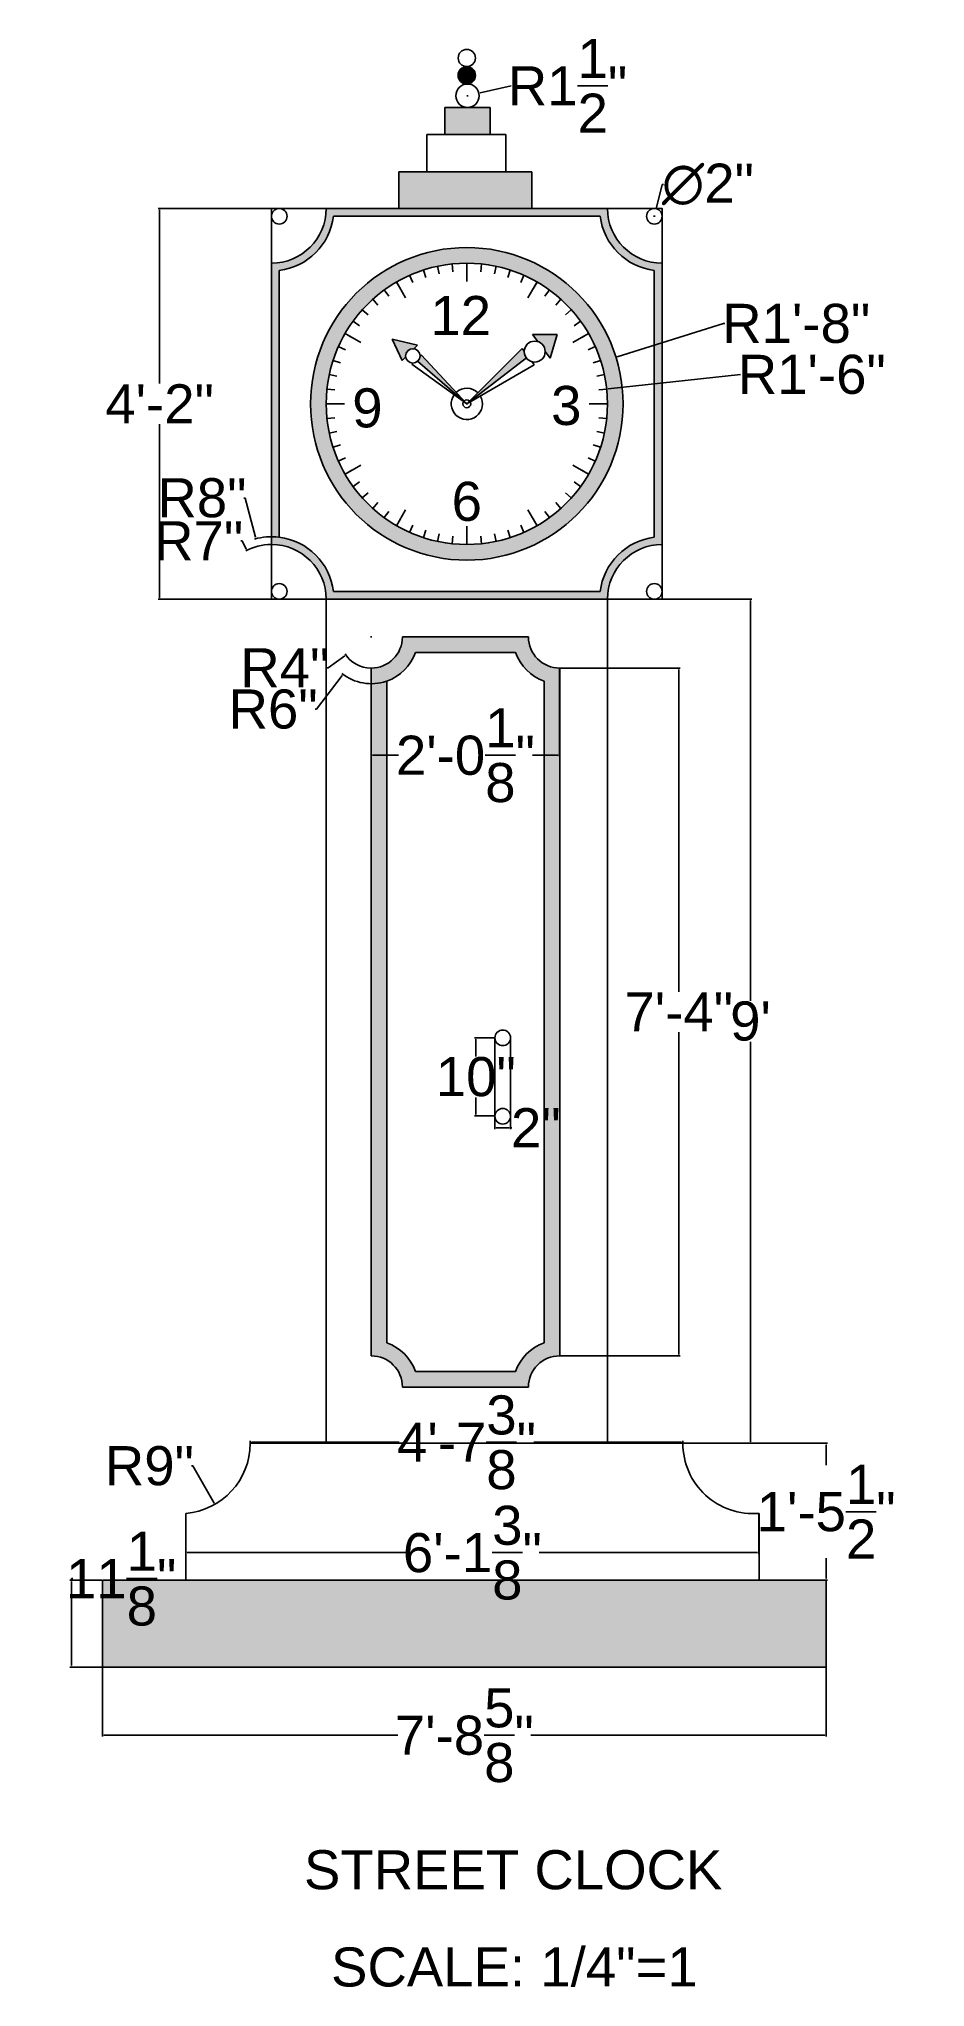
# Model space of a CAD drawing. Header units: inches. Extents: x 66 to 179, y -9 to 240.
import ezdxf

# ---------------------------------------------------------------- set-up
doc = ezdxf.new("R2010")
doc.units = ezdxf.units.IN
doc.header["$MEASUREMENT"] = 0
for name, color, linetype in [('Clock', 114, 'Continuous'), ('Dimension', 11, 'Continuous'), ('frame', 28, 'Continuous'), ('Hatch', 34, 'Continuous'), ('Hours', 50, 'Continuous'), ('Minutes', 210, 'Continuous'), ('Text', 150, 'Continuous')]:
    doc.layers.add(name, color=color, linetype=linetype)
doc.styles.get("Standard").update_dxf_attribs({"font": 'arial.ttf', "height": 5})
doc.dimstyles.get("Standard").update_dxf_attribs({"dimtxt": 2, "dimasz": 0.18, "dimexe": 0.18, "dimexo": 0.0625, "dimgap": 0.09, "dimtad": 0, "dimtih": 1, "dimtoh": 1, "dimdec": 4, "dimzin": 0, "dimdsep": 46, "dimlunit": 4, "dimtxsty": 'Standard', "dimcen": 0.09, "dimadec": 0, "dimazin": 0, "dimtfac": 1, "dimtdec": 4, "dimtofl": 0, "dimtmove": 0, "dimatfit": 3, "dimfxl": 1, "dimtolj": 1, "dimtzin": 0, "dimarcsym": 0})

# ---------------------------------------------------------------- blocks, each defined once
blk = doc.blocks.new('*U1')
blk.add_line((0, 0.5), (0, -0.5))
blk = doc.blocks.new('*U2')
at = {"layer": 'Minutes', "color": 0, "linetype": 'ByBlock', "lineweight": -2, "transparency": 16777216}
for p, rotation in [((113.57, 209.15), 24), ((115.28, 209.8), 17.99999999999999), ((117.05, 210.28), 11.99999999999999), ((118.86, 210.56), 5.999999999999965), ((122.52, 210.56), 354.0000000000001), ((124.33, 210.28), 348.0000000000001), ((126.09, 209.8), 342.0000000000001), ((127.8, 209.15), 336.0000000000001), ((110.4, 207.32), 35.99999999999999), ((111.94, 208.31), 29.99999999999998), ((129.44, 208.31), 330.0000000000001), ((130.97, 207.32), 324), ((107.68, 204.87), 48.00000000000002), ((108.98, 206.16), 42.00000000000001), ((132.4, 206.16), 318), ((133.69, 204.87), 312), ((105.53, 201.91), 59.99999999999999), ((106.53, 203.45), 54), ((134.84, 203.45), 306.0000000000001), ((135.84, 201.91), 300.0000000000001), ((104.7, 200.28), 66.00000000000001), ((136.67, 200.28), 294), ((104.04, 198.57), 72), ((137.33, 198.57), 288.0000000000001), ((103.28, 194.99), 84.00000000000003), ((103.57, 196.8), 78), ((137.8, 196.8), 282), ((138.09, 194.99), 276.0000000000001), ((103.19, 193.16), 90), ((138.19, 193.16), 270), ((103.28, 191.33), 96), ((103.57, 189.52), 102), ((137.8, 189.52), 258.0000000000001), ((138.09, 191.33), 264), ((104.04, 187.75), 108), ((137.33, 187.75), 252.0000000000001), ((104.7, 186.04), 114), ((105.53, 184.41), 120), ((135.84, 184.41), 240), ((136.67, 186.04), 246), ((106.53, 182.87), 126), ((134.84, 182.87), 234), ((107.68, 181.45), 132), ((108.98, 180.15), 138), ((132.4, 180.15), 222), ((133.69, 181.45), 228.0000000000001), ((110.4, 179), 144), ((111.94, 178), 150.0000000000001), ((113.57, 177.17), 156.0000000000001), ((115.28, 176.52), 162), ((126.09, 176.52), 198), ((127.8, 177.17), 204), ((129.44, 178), 210), ((130.97, 179), 216), ((117.05, 176.04), 168.0000000000001), ((118.86, 175.75), 174), ((120.69, 175.66), 180), ((122.52, 175.75), 185.9999999999999), ((124.33, 176.04), 192)]:
    blk.add_blockref('*U1', p, dxfattribs=dict(at, rotation=rotation))
blk.add_blockref('*U1', (120.69, 210.66), dxfattribs=at)
blk = doc.blocks.new('*D3')
at = {"layer": 'Defpoints', "color": 0, "transparency": 16777216}
for p in [(138.69, 168.16), (157, 168.16), (138.69, 60.16)]:
    blk.add_point(p, dxfattribs=at)
at = {"layer": 'Dimension', "color": 0, "lineweight": -2, "transparency": 16777216}
for p, q in [((138.75, 168.16), (157.18, 168.16)), ((157, 167.98), (157, 116.78)), ((157, 60.34), (157, 111.53)), ((138.75, 60.16), (157.18, 60.16))]:
    blk.add_line(p, q, dxfattribs=at)
at = {"layer": 'Dimension', "color": 0, "transparency": 16777216}
for points in [[(156.97, 167.98), (157.03, 167.98), (157, 168.16)], [(156.97, 60.34), (157.03, 60.34), (157, 60.16)]]:
    blk.add_solid(points, dxfattribs=at)
at = {"layer": 'Dimension', "color": 0, "transparency": 16777216, "insert": (157, 114.16), "char_height": 5, "attachment_point": 5}
blk.add_mtext("\\A1;9'", dxfattribs=at)
blk = doc.blocks.new('*D4')
at = {"layer": 'Defpoints', "color": 0, "transparency": 16777216}
for p in [(132.57, 159.35), (147.81, 159.35), (132.57, 71.35)]:
    blk.add_point(p, dxfattribs=at)
at = {"layer": 'Dimension', "color": 0, "lineweight": -2, "transparency": 16777216}
for p, q in [((132.64, 159.35), (147.99, 159.35)), ((147.81, 159.17), (147.81, 117.94)), ((147.81, 71.53), (147.81, 112.76)), ((132.64, 71.35), (147.99, 71.35))]:
    blk.add_line(p, q, dxfattribs=at)
at = {"layer": 'Dimension', "color": 0, "transparency": 16777216}
for points in [[(147.78, 159.17), (147.84, 159.17), (147.81, 159.35)], [(147.78, 71.53), (147.84, 71.53), (147.81, 71.35)]]:
    blk.add_solid(points, dxfattribs=at)
at = {"layer": 'Dimension', "color": 0, "transparency": 16777216, "insert": (147.81, 115.35), "char_height": 5, "attachment_point": 5}
blk.add_mtext('\\A1;7\'-4"', dxfattribs=at)
blk = doc.blocks.new('*U5')
at = {"layer": 'Hours'}
blk.add_line((0, 1.17), (0, -1.17), dxfattribs=at)
blk = doc.blocks.new('*U6')
at = {"layer": 'Hours', "color": 0, "linetype": 'ByBlock', "lineweight": -2, "transparency": 16777216}
blk.add_blockref('*U5', (120.69, 209.99), dxfattribs=at)
for p, rotation in [((112.27, 207.74), 29.99999999999998), ((129.1, 207.74), 329.9999999999999), ((106.11, 201.58), 59.99999999999999), ((135.26, 201.58), 299.9999999999999), ((103.85, 193.16), 90), ((137.52, 193.16), 269.9999999999999), ((106.11, 184.74), 120), ((135.26, 184.74), 240), ((112.27, 178.58), 150), ((129.1, 178.58), 209.9999999999999), ((120.69, 176.33), 180)]:
    blk.add_blockref('*U5', p, dxfattribs=dict(at, rotation=rotation))
blk = doc.blocks.new('*D7')
at = {"layer": 'Defpoints', "color": 0, "transparency": 16777216}
for p in [(74.05, 32.12), (166.68, 32.12), (166.68, 22.81)]:
    blk.add_point(p, dxfattribs=at)
at = {"layer": 'Dimension', "color": 0, "lineweight": -2, "transparency": 16777216}
for p, q in [((74.05, 32.06), (74.05, 22.63)), ((166.68, 32.06), (166.68, 22.63)), ((74.23, 22.81), (111.85, 22.81)), ((166.5, 22.81), (128.88, 22.81))]:
    blk.add_line(p, q, dxfattribs=at)
at = {"layer": 'Dimension', "color": 0, "transparency": 16777216}
for points in [[(74.23, 22.84), (74.23, 22.78), (74.05, 22.81)], [(166.5, 22.84), (166.5, 22.78), (166.68, 22.81)]]:
    blk.add_solid(points, dxfattribs=at)
at = {"layer": 'Dimension', "color": 0, "transparency": 16777216, "insert": (120.37, 22.81), "char_height": 5, "attachment_point": 5}
blk.add_mtext('\\A1;7\'-8{\\H1.000000x;\\S5/8;}"', dxfattribs=at)
blk = doc.blocks.new('*D8')
at = {"layer": 'Defpoints', "color": 0, "transparency": 16777216}
for p in [(157, 60.16), (158.08, 42.66), (166.68, 42.66)]:
    blk.add_point(p, dxfattribs=at)
at = {"layer": 'Dimension', "color": 0, "lineweight": -2, "transparency": 16777216}
for p, q in [((157.06, 60.16), (166.86, 60.16)), ((166.68, 59.98), (166.68, 57.35)), ((166.68, 42.84), (166.68, 45.47)), ((158.15, 42.66), (166.86, 42.66))]:
    blk.add_line(p, q, dxfattribs=at)
at = {"layer": 'Dimension', "color": 0, "transparency": 16777216}
for points in [[(166.65, 59.98), (166.71, 59.98), (166.68, 60.16)], [(166.65, 42.84), (166.71, 42.84), (166.68, 42.66)]]:
    blk.add_solid(points, dxfattribs=at)
at = {"layer": 'Dimension', "color": 0, "transparency": 16777216, "insert": (166.68, 51.41), "char_height": 5, "attachment_point": 5}
blk.add_mtext('\\A1;1\'-5{\\H1.000000x;\\S1/2;}"', dxfattribs=at)
blk = doc.blocks.new('*D10')
at = {"layer": 'Defpoints', "color": 0, "transparency": 16777216}
for p in [(84.71, 51.19), (158.08, 51.19), (158.08, 46.17)]:
    blk.add_point(p, dxfattribs=at)
at = {"layer": 'Dimension', "color": 0, "lineweight": -2, "transparency": 16777216}
for p, q in [((84.71, 51.13), (84.71, 45.99)), ((158.08, 51.13), (158.08, 45.99)), ((84.89, 46.17), (112.85, 46.17)), ((157.9, 46.17), (129.94, 46.17))]:
    blk.add_line(p, q, dxfattribs=at)
at = {"layer": 'Dimension', "color": 0, "transparency": 16777216}
for points in [[(84.89, 46.2), (84.89, 46.14), (84.71, 46.17)], [(157.9, 46.2), (157.9, 46.14), (158.08, 46.17)]]:
    blk.add_solid(points, dxfattribs=at)
at = {"layer": 'Dimension', "color": 0, "transparency": 16777216, "insert": (121.4, 46.17), "char_height": 5, "attachment_point": 5}
blk.add_mtext('\\A1;6\'-1{\\H1.000000x;\\S3/8;}"', dxfattribs=at)
blk = doc.blocks.new('*D11')
at = {"layer": 'Defpoints', "color": 0, "transparency": 16777216}
for p in [(108.45, 159.35), (132.57, 159.35), (132.57, 148.2)]:
    blk.add_point(p, dxfattribs=at)
at = {"layer": 'Dimension', "color": 0, "lineweight": -2, "transparency": 16777216}
for p, q in [((108.45, 159.28), (108.45, 148.02)), ((132.57, 159.28), (132.57, 148.02)), ((108.63, 148.2), (111.93, 148.2)), ((132.39, 148.2), (129.09, 148.2))]:
    blk.add_line(p, q, dxfattribs=at)
at = {"layer": 'Dimension', "color": 0, "transparency": 16777216}
for points in [[(108.63, 148.23), (108.63, 148.17), (108.45, 148.2)], [(132.39, 148.23), (132.39, 148.17), (132.57, 148.2)]]:
    blk.add_solid(points, dxfattribs=at)
at = {"layer": 'Dimension', "color": 0, "transparency": 16777216, "insert": (120.51, 148.2), "char_height": 5, "attachment_point": 5}
blk.add_mtext('\\A1;2\'-0{\\H1.000000x;\\S1/8;}"', dxfattribs=at)
blk = doc.blocks.new('*D12')
at = {"layer": 'Defpoints', "color": 0, "transparency": 16777216}
for p in [(81.37, 218.16), (95.69, 218.16), (95.69, 168.16)]:
    blk.add_point(p, dxfattribs=at)
at = {"layer": 'Dimension', "color": 0, "lineweight": -2, "transparency": 16777216}
for p, q in [((95.62, 218.16), (81.19, 218.16)), ((81.37, 217.98), (81.37, 195.75)), ((81.37, 168.34), (81.37, 190.57)), ((95.62, 168.16), (81.19, 168.16))]:
    blk.add_line(p, q, dxfattribs=at)
at = {"layer": 'Dimension', "color": 0, "transparency": 16777216}
for points in [[(81.34, 217.98), (81.4, 217.98), (81.37, 218.16)], [(81.34, 168.34), (81.4, 168.34), (81.37, 168.16)]]:
    blk.add_solid(points, dxfattribs=at)
at = {"layer": 'Dimension', "color": 0, "transparency": 16777216, "insert": (81.37, 193.16), "char_height": 5, "attachment_point": 5}
blk.add_mtext('\\A1;4\'-2"', dxfattribs=at)
blk = doc.blocks.new('*D13')
at = {"layer": 'Defpoints', "color": 0, "transparency": 16777216}
for p in [(70.08, 42.66), (74.05, 42.66), (74.05, 31.53)]:
    blk.add_point(p, dxfattribs=at)
at = {"layer": 'Dimension', "color": 0, "lineweight": -2, "transparency": 16777216}
for p, q in [((73.99, 42.66), (69.9, 42.66)), ((70.08, 42.66), (70.08, 42.84)), ((70.08, 42.84), (70.26, 42.84)), ((70.08, 31.71), (70.08, 42.48)), ((73.99, 31.53), (69.9, 31.53))]:
    blk.add_line(p, q, dxfattribs=at)
at = {"layer": 'Dimension', "color": 0, "transparency": 16777216}
for points in [[(70.05, 42.48), (70.11, 42.48), (70.08, 42.66)], [(70.05, 31.71), (70.11, 31.71), (70.08, 31.53)]]:
    blk.add_solid(points, dxfattribs=at)
at = {"layer": 'Dimension', "color": 0, "transparency": 16777216, "insert": (76.45, 42.84), "char_height": 5, "attachment_point": 5}
blk.add_mtext('\\A1;11{\\H1.000000x;\\S1/8;}"', dxfattribs=at)
blk = doc.blocks.new('*D16')
at = {"layer": 'Defpoints', "color": 0, "transparency": 16777216}
for p in [(83.96, 60.16), (88.43, 52.35)]:
    blk.add_point(p, dxfattribs=at)
at = {"layer": 'Dimension', "color": 0, "lineweight": -2, "transparency": 16777216}
for p, q in [((85.44, 57.26), (85.62, 57.26)), ((85.62, 57.26), (88.34, 52.5))]:
    blk.add_line(p, q, dxfattribs=at)
at = {"layer": 'Dimension', "color": 0, "transparency": 16777216}
blk.add_solid([(88.37, 52.52), (88.31, 52.49), (88.43, 52.35)], dxfattribs=at)
at = {"layer": 'Dimension', "color": 0, "transparency": 16777216, "insert": (80.06, 57.26), "char_height": 5, "attachment_point": 5}
blk.add_mtext('\\A1;R9"', dxfattribs=at)
blk = doc.blocks.new('*D17')
at = {"layer": 'Defpoints', "color": 0, "transparency": 16777216}
for p in [(144.93, 218.13), (144.45, 216.19)]:
    blk.add_point(p, dxfattribs=at)
at = {"layer": 'Dimension', "color": 0, "lineweight": -2, "transparency": 16777216}
for p, q in [((145.69, 221.23), (144.97, 218.3)), ((145.87, 221.23), (145.69, 221.23)), ((144.6, 217.16), (144.78, 217.16)), ((144.69, 217.07), (144.69, 217.25))]:
    blk.add_line(p, q, dxfattribs=at)
at = {"layer": 'Dimension', "color": 0, "transparency": 16777216}
blk.add_solid([(144.94, 218.31), (145, 218.3), (144.93, 218.13)], dxfattribs=at)
at = {"layer": 'Dimension', "color": 0, "transparency": 16777216, "insert": (151.55, 221.23), "char_height": 5, "attachment_point": 5}
blk.add_mtext('\\A1;∅2"', dxfattribs=at)
blk = doc.blocks.new('*D18')
at = {"layer": 'Defpoints', "color": 0, "transparency": 16777216}
for p in [(120.78, 232.58), (122.24, 232.91)]:
    blk.add_point(p, dxfattribs=at)
at = {"layer": 'Dimension', "color": 0, "lineweight": -2, "transparency": 16777216}
for p, q in [((120.69, 232.58), (120.87, 232.58)), ((120.78, 232.49), (120.78, 232.67)), ((126.36, 233.85), (122.41, 232.95))]:
    blk.add_line(p, q, dxfattribs=at)
at = {"layer": 'Dimension', "color": 0, "transparency": 16777216}
blk.add_solid([(122.41, 232.98), (122.42, 232.92), (122.24, 232.91)], dxfattribs=at)
at = {"layer": 'Dimension', "color": 0, "transparency": 16777216, "insert": (133.58, 233.85), "char_height": 5, "attachment_point": 5}
blk.add_mtext('\\A1;R1{\\H1.000000x;\\S1/2;}"', dxfattribs=at)
blk = doc.blocks.new('*D19')
at = {"layer": 'Defpoints', "color": 0, "transparency": 16777216}
for p in [(92.54, 174.41), (95.69, 168.16)]:
    blk.add_point(p, dxfattribs=at)
at = {"layer": 'Dimension', "color": 0, "lineweight": -2, "transparency": 16777216}
for p, q in [((91.75, 175.64), (91.93, 175.64)), ((91.93, 175.64), (92.46, 174.57)), ((95.6, 168.16), (95.78, 168.16)), ((95.69, 168.07), (95.69, 168.25))]:
    blk.add_line(p, q, dxfattribs=at)
blk.add_arc((95.69, 168.16), 7, 90.5116, 118.1588, dxfattribs=at)
at = {"layer": 'Dimension', "color": 0, "transparency": 16777216}
blk.add_solid([(92.49, 174.59), (92.44, 174.56), (92.54, 174.41)], dxfattribs=at)
at = {"layer": 'Dimension', "color": 0, "transparency": 16777216, "insert": (86.37, 175.64), "char_height": 5, "attachment_point": 5}
blk.add_mtext('\\A1;R7"', dxfattribs=at)
blk = doc.blocks.new('*D20')
at = {"layer": 'Defpoints', "color": 0, "transparency": 16777216}
for p in [(93.69, 175.9), (95.69, 168.16)]:
    blk.add_point(p, dxfattribs=at)
at = {"layer": 'Dimension', "color": 0, "lineweight": -2, "transparency": 16777216}
for p, q in [((92.16, 181.11), (92.34, 181.11)), ((92.34, 181.11), (93.64, 176.08)), ((95.6, 168.16), (95.78, 168.16)), ((95.69, 168.07), (95.69, 168.25))]:
    blk.add_line(p, q, dxfattribs=at)
blk.add_arc((95.69, 168.16), 8, 83.2669, 105.7683, dxfattribs=at)
at = {"layer": 'Dimension', "color": 0, "transparency": 16777216}
blk.add_solid([(93.67, 176.09), (93.61, 176.07), (93.69, 175.9)], dxfattribs=at)
at = {"layer": 'Dimension', "color": 0, "transparency": 16777216, "insert": (86.79, 181.11), "char_height": 5, "attachment_point": 5}
blk.add_mtext('\\A1;R8"', dxfattribs=at)
blk = doc.blocks.new('*D21')
at = {"layer": 'Defpoints', "color": 0, "transparency": 16777216}
for p in [(139.78, 199.12), (120.69, 193.16)]:
    blk.add_point(p, dxfattribs=at)
at = {"layer": 'Dimension', "color": 0, "lineweight": -2, "transparency": 16777216}
for p, q in [((153.55, 203.42), (139.95, 199.17)), ((153.73, 203.42), (153.55, 203.42)), ((120.6, 193.16), (120.78, 193.16)), ((120.69, 193.07), (120.69, 193.25))]:
    blk.add_line(p, q, dxfattribs=at)
at = {"layer": 'Dimension', "color": 0, "transparency": 16777216}
blk.add_solid([(139.94, 199.2), (139.96, 199.15), (139.78, 199.12)], dxfattribs=at)
at = {"layer": 'Dimension', "color": 0, "transparency": 16777216, "insert": (162.85, 203.42), "char_height": 5, "attachment_point": 5}
blk.add_mtext('\\A1;R1\'-8"', dxfattribs=at)
blk = doc.blocks.new('*D22')
at = {"layer": 'Defpoints', "color": 0, "transparency": 16777216}
for p in [(138.58, 195.07), (120.69, 193.16)]:
    blk.add_point(p, dxfattribs=at)
at = {"layer": 'Dimension', "color": 0, "lineweight": -2, "transparency": 16777216}
for p, q in [((155.72, 196.9), (138.76, 195.09)), ((120.6, 193.16), (120.78, 193.16)), ((120.69, 193.07), (120.69, 193.25))]:
    blk.add_line(p, q, dxfattribs=at)
at = {"layer": 'Dimension', "color": 0, "transparency": 16777216}
blk.add_solid([(138.76, 195.12), (138.77, 195.06), (138.58, 195.07)], dxfattribs=at)
at = {"layer": 'Dimension', "color": 0, "transparency": 16777216, "insert": (164.84, 196.9), "char_height": 5, "attachment_point": 5}
blk.add_mtext('\\A1;R1\'-6"', dxfattribs=at)
blk = doc.blocks.new('*D25')
at = {"layer": 'Defpoints', "color": 0, "transparency": 16777216}
for p in [(124.28, 112.04), (121.84, 102.04), (124.28, 102.04)]:
    blk.add_point(p, dxfattribs=at)
at = {"layer": 'Dimension', "color": 0, "lineweight": -2, "transparency": 16777216}
for p, q in [((124.22, 112.04), (121.66, 112.04)), ((121.84, 111.86), (121.84, 109.66)), ((121.84, 102.22), (121.84, 104.42)), ((124.22, 102.04), (121.66, 102.04))]:
    blk.add_line(p, q, dxfattribs=at)
at = {"layer": 'Dimension', "color": 0, "transparency": 16777216}
for points in [[(121.81, 111.86), (121.87, 111.86), (121.84, 112.04)], [(121.81, 102.22), (121.87, 102.22), (121.84, 102.04)]]:
    blk.add_solid(points, dxfattribs=at)
at = {"layer": 'Dimension', "color": 0, "transparency": 16777216, "insert": (121.84, 107.04), "char_height": 5, "attachment_point": 5}
blk.add_mtext('\\A1;10"', dxfattribs=at)
blk = doc.blocks.new('*D26')
at = {"layer": 'Defpoints', "color": 0, "transparency": 16777216}
for p in [(124.28, 102.04), (126.28, 102.04), (126.28, 100.54)]:
    blk.add_point(p, dxfattribs=at)
at = {"layer": 'Dimension', "color": 0, "lineweight": -2, "transparency": 16777216}
for p, q in [((124.28, 101.98), (124.28, 100.36)), ((124.46, 100.54), (126.1, 100.54)), ((126.28, 101.98), (126.28, 100.36)), ((126.28, 100.54), (126.46, 100.54))]:
    blk.add_line(p, q, dxfattribs=at)
at = {"layer": 'Dimension', "color": 0, "transparency": 16777216}
for points in [[(124.46, 100.57), (124.46, 100.51), (124.28, 100.54)], [(126.1, 100.57), (126.1, 100.51), (126.28, 100.54)]]:
    blk.add_solid(points, dxfattribs=at)
at = {"layer": 'Dimension', "color": 0, "transparency": 16777216, "insert": (129.52, 100.54), "char_height": 5, "attachment_point": 5}
blk.add_mtext('\\A1;2"', dxfattribs=at)
blk = doc.blocks.new('*D29')
at = {"layer": 'Defpoints', "color": 0, "transparency": 16777216}
for p in [(92.96, 60.29), (92.96, 60.16), (148.34, 60.16)]:
    blk.add_point(p, dxfattribs=at)
at = {"layer": 'Dimension', "color": 0, "lineweight": -2, "transparency": 16777216}
for p, q in [((92.96, 60.22), (92.96, 60.47)), ((93.14, 60.29), (112.03, 60.29)), ((148.16, 60.29), (129.26, 60.29)), ((148.34, 60.22), (148.34, 60.47))]:
    blk.add_line(p, q, dxfattribs=at)
at = {"layer": 'Dimension', "color": 0, "transparency": 16777216}
for points in [[(93.14, 60.32), (93.14, 60.26), (92.96, 60.29)], [(148.16, 60.32), (148.16, 60.26), (148.34, 60.29)]]:
    blk.add_solid(points, dxfattribs=at)
at = {"layer": 'Dimension', "color": 0, "transparency": 16777216, "insert": (120.65, 60.29), "char_height": 5, "attachment_point": 5}
blk.add_mtext('\\A1;4\'-7{\\H1.000000x;\\S3/8;}"', dxfattribs=at)
blk = doc.blocks.new('*D30')
at = {"layer": 'Defpoints', "color": 0, "transparency": 16777216}
for p in [(108.45, 163.35), (105.2, 161.01)]:
    blk.add_point(p, dxfattribs=at)
at = {"layer": 'Dimension', "color": 0, "lineweight": -2, "transparency": 16777216}
for p, q in [((108.36, 163.35), (108.54, 163.35)), ((108.45, 163.26), (108.45, 163.44)), ((102.96, 159.39), (105.06, 160.9)), ((102.78, 159.39), (102.96, 159.39))]:
    blk.add_line(p, q, dxfattribs=at)
blk.add_arc((108.45, 163.35), 4, 213.2095, 269.1048, dxfattribs=at)
at = {"layer": 'Dimension', "color": 0, "transparency": 16777216}
blk.add_solid([(105.04, 160.93), (105.08, 160.88), (105.2, 161.01)], dxfattribs=at)
at = {"layer": 'Dimension', "color": 0, "transparency": 16777216, "insert": (97.4, 159.39), "char_height": 5, "attachment_point": 5}
blk.add_mtext('\\A1;R4"', dxfattribs=at)
blk = doc.blocks.new('*D32')
at = {"layer": 'Defpoints', "color": 0, "transparency": 16777216}
for p in [(108.45, 163.35), (104.84, 158.56)]:
    blk.add_point(p, dxfattribs=at)
at = {"layer": 'Dimension', "color": 0, "lineweight": -2, "transparency": 16777216}
for p, q in [((108.36, 163.35), (108.54, 163.35)), ((108.45, 163.26), (108.45, 163.44)), ((101.46, 154.08), (104.73, 158.41)), ((101.28, 154.08), (101.46, 154.08))]:
    blk.add_line(p, q, dxfattribs=at)
blk.add_arc((108.45, 163.35), 6, 231.2394, 288.8744, dxfattribs=at)
at = {"layer": 'Dimension', "color": 0, "transparency": 16777216}
blk.add_solid([(104.7, 158.43), (104.75, 158.4), (104.84, 158.56)], dxfattribs=at)
at = {"layer": 'Dimension', "color": 0, "transparency": 16777216, "insert": (95.9, 154.08), "char_height": 5, "attachment_point": 5}
blk.add_mtext('\\A1;R6"', dxfattribs=at)

msp = doc.modelspace()

# ---------------------------------------------------------------- hatches: boundary and pattern name
at = {"layer": 'Hatch'}
h = msp.add_hatch(color=256, dxfattribs=at)
h.dxf.hatch_style = 1
h.paths.add_polyline_path([(121.79958, 235.18928, 1), (119.57404, 235.18928, 0.414213562), (120.68681, 234.07651, -0.012721855), (120.76308, 234.07913, 0.394261435)])
h = msp.add_hatch(color=256, dxfattribs=at)
h.dxf.hatch_style = 1
h.paths.add_polyline_path([(129.00899, 222.85673), (111.98738, 222.85673), (111.98738, 218.15882), (129.00899, 218.15882)])
h.paths.add_polyline_path([(123.66501, 231.07919), (117.88773, 231.07919), (117.88773, 227.6171), (123.66501, 227.6171)])
h = msp.add_hatch(color=256, dxfattribs=at)
h.dxf.hatch_style = 1
h.paths.add_polyline_path([(138.68681, 218.15882), (102.68681, 218.15882, -0.414213562), (95.68681, 211.15882), (95.68681, 175.15882, -0.414213562), (102.68681, 168.15882), (138.68681, 168.15882, -0.414213562), (145.68681, 175.15882), (145.68681, 211.15882, -0.414213562)])
h.paths.add_polyline_path([(144.68681, 210.22156), (144.68681, 176.09607, 0.34256416), (137.74955, 169.15882), (103.62406, 169.15882, 0.34256416), (96.68681, 176.09607), (96.68681, 210.22156, 0.34256416), (103.62406, 217.15882), (137.74955, 217.15882, 0.34256416)], flags=16)
h.paths.add_polyline_path([(140.68681, 193.15882, -1), (100.68681, 193.15882, -1)], flags=0)
h.paths.add_polyline_path([(138.68681, 193.15882, -1), (102.68681, 193.15882, -1)], flags=0)
h.paths.add_polyline_path([(132.23112, 202.04281), (131.35499, 199.01102), (130.72077, 199.86151, -0.497124537), (129.03882, 198.54102), (129.32048, 198.16313), (122.41715, 194.16177, -1.841089502), (119.06604, 194.33062), (113.66232, 198.23747), (113.79879, 198.37382, -0.385943268), (112.86666, 199.18794), (112.39313, 198.71484), (111.14291, 201.42553), (114.35848, 200.67844), (113.88915, 200.20952, -0.385943175), (114.70244, 199.27667), (114.86375, 199.43784), (120.68681, 193.15882), (127.76992, 200.24345), (128.03943, 199.88187, -0.496976942), (129.78485, 201.11659), (129.09415, 202.04281)], flags=0)
h = msp.add_hatch(color=256, dxfattribs=at)
h.dxf.hatch_style = 1
h.paths.add_polyline_path([(100.68681, 193.15882, 1), (140.68681, 193.15882, 1)])
h.paths.add_polyline_path([(138.68681, 193.15882, -1), (102.68681, 193.15882, -1)], flags=16)
h.paths.add_polyline_path([(111.14291, 201.42553), (114.35848, 200.67844), (113.88915, 200.20952, -0.385943175), (114.70244, 199.27667), (114.86375, 199.43784), (120.68681, 193.15882), (127.76992, 200.24345), (128.03943, 199.88187, -0.496976942), (129.78485, 201.11659), (129.09415, 202.04281), (132.23112, 202.04281), (131.35499, 199.01102), (130.72077, 199.86151, -0.497124537), (129.03882, 198.54102), (129.32048, 198.16313), (122.41715, 194.16177, -1.841089502), (119.06604, 194.33062), (113.66232, 198.23747), (113.79879, 198.37382, -0.385943268), (112.86666, 199.18794), (112.39313, 198.71484)], flags=0)
h = msp.add_hatch(color=256, dxfattribs=at)
h.dxf.hatch_style = 1
h.paths.add_polyline_path([(114.35848, 200.67844), (111.14291, 201.42553), (112.39313, 198.71484), (112.86666, 199.18794, -0.029061897), (112.86044, 199.29475, -0.448943443), (113.88915, 200.20952)])
h.paths.add_polyline_path([(132.23112, 202.04281), (129.09415, 202.04281), (129.78485, 201.11659, -0.322132431), (130.72077, 199.86151), (131.35499, 199.01102)])
h = msp.add_hatch(color=256, dxfattribs=at)
h.dxf.hatch_style = 1
h.paths.add_polyline_path([(114.86375, 199.43784), (114.70244, 199.27667, -0.20831242), (114.39555, 198.60817), (120.68681, 193.15882)])
h.paths.add_polyline_path([(128.31193, 199.02678, -0.172260181), (128.03943, 199.88187), (127.76992, 200.24345), (121.04032, 193.51241, -0.032412682), (121.08306, 193.46375)])
h = msp.add_hatch(color=256, dxfattribs=at)
h.dxf.hatch_style = 1
h.paths.add_polyline_path([(132.57457, 159.34718, -0.414213562), (128.57457, 163.34718), (112.44957, 163.34718, -0.414213562), (108.44957, 159.34718), (108.44957, 71.34718, -0.414213562), (112.44957, 67.34718), (128.57457, 67.34718, -0.414213562), (132.57457, 71.34718), (132.57457, 79.34718)])
h.paths.add_polyline_path([(130.57457, 81.00404), (130.57457, 77.00404), (130.57457, 73.00404, 0.22654092), (126.91771, 69.34718), (114.10642, 69.34718, 0.22654092), (110.44957, 73.00404), (110.44957, 77.00404), (110.44957, 81.00404), (110.44957, 157.69033, 0.22654092), (114.10642, 161.34718), (126.91771, 161.34718, 0.22654092), (130.57457, 157.69033)], flags=16)
h = msp.add_hatch(color=256, dxfattribs=at)
h.dxf.hatch_style = 1
h.paths.add_polyline_path([(166.67858, 42.65882), (74.05358, 42.65882), (74.05358, 31.53382), (166.67858, 31.53382), (166.67858, 32.11795)])

# ---------------------------------------------------------------- linework, layer by layer
for p, q in [((126.91771, 161.34718), (114.10642, 161.34718)), ((114.10642, 161.34718), (126.91771, 161.34718)), ((130.57457, 157.69033), (130.57457, 73.00404)), ((110.44957, 81.00404), (110.44957, 73.00404)), ((102.68681, 60.15882), (92.96031, 60.15882)), ((92.96031, 60.15882), (148.33531, 60.15882))]:
    msp.add_line(p, q)
at = {"layer": 'Clock'}
for p, q in [((132.23112, 202.04281), (129.09415, 202.04281)), ((129.09415, 202.04281), (129.78485, 201.11659)), ((132.23112, 202.04281), (131.35499, 199.01102)), ((111.14291, 201.42553), (114.35848, 200.67844)), ((112.39313, 198.71484), (111.14291, 201.42553)), ((114.35848, 200.67844), (113.88915, 200.20952)), ((114.70244, 199.27667), (114.86375, 199.43784)), ((120.68681, 193.15882), (114.86375, 199.43784)), ((120.68681, 193.15882), (127.76992, 200.24345)), ((127.76992, 200.24345), (128.03943, 199.88187)), ((130.72077, 199.86151), (131.35499, 199.01102)), ((112.86666, 199.18794), (112.39313, 198.71484)), ((113.66232, 198.23747), (113.79879, 198.37382)), ((120.68681, 193.15882), (113.66232, 198.23747)), ((120.68681, 193.15882), (114.39555, 198.60817)), ((120.68681, 193.15882), (128.31193, 199.02678)), ((120.68681, 193.15882), (129.32048, 198.16313)), ((129.03882, 198.54102), (129.32048, 198.16313))]:
    msp.add_line(p, q, dxfattribs=at)
for centre, radius in [((120.68681, 193.15882), 20), ((120.68681, 193.15882), 18), ((113.78153, 199.29475), 0.92109), ((129.37984, 199.83807), 1.34113), ((120.68681, 193.15882), 0.5)]:
    msp.add_circle(centre, radius, dxfattribs=at)
for start, end in [(45.0061536, 132.8422793), (144.1333536, 30.0977884)]:
    msp.add_arc((120.68681, 193.15882), 2, start, end, dxfattribs=at)
at = {"layer": 'Dimension'}
for p, q in [((124.2841, 103.03933), (124.2841, 102.03933)), ((166.67858, 32.11795), (166.67858, 31.53382))]:
    msp.add_line(p, q, dxfattribs=at)
at = {"layer": 'frame'}
for p, q in [((117.88773, 227.6171), (117.88773, 231.07919)), ((117.88773, 231.07919), (123.66501, 231.07919)), ((123.66501, 231.07919), (123.66501, 227.6171)), ((115.57682, 222.85673), (115.57682, 227.6171)), ((115.57682, 227.6171), (125.68705, 227.6171)), ((125.68705, 227.6171), (125.68705, 222.85673)), ((111.98738, 218.15882), (111.98738, 222.85673)), ((111.98738, 222.85673), (129.00899, 222.85673)), ((129.00899, 222.85673), (129.00899, 218.15882)), ((108.68681, 218.15882), (115.28795, 218.15882)), ((102.68681, 168.15882), (102.68681, 60.15882)), ((138.68681, 168.15882), (138.68681, 60.15882)), ((112.44957, 163.34718), (128.57457, 163.34718)), ((114.10642, 161.34718), (126.91771, 161.34718)), ((108.44957, 159.34718), (108.44957, 71.34718)), ((110.44957, 81.00404), (110.44957, 157.69033)), ((130.57457, 157.69033), (130.57457, 81.00404)), ((132.57457, 159.34718), (132.57457, 79.34718)), ((124.2841, 112.03933), (124.2841, 103.03933)), ((126.2841, 103.03933), (126.2841, 112.03933)), ((124.2841, 103.03933), (124.2841, 102.03933)), ((126.2841, 102.03933), (126.2841, 103.03933)), ((110.44957, 81.00404), (110.44957, 77.00404)), ((130.57457, 81.00404), (130.57457, 77.00404)), ((132.57457, 79.34718), (132.57457, 71.34718)), ((110.44957, 77.00404), (110.44957, 73.00404)), ((130.57457, 77.00404), (130.57457, 73.00404)), ((112.44957, 67.34718), (128.57457, 67.34718)), ((114.10642, 69.34718), (126.91771, 69.34718)), ((92.96031, 60.15882), (148.33531, 60.15882)), ((84.70849, 42.65882), (84.70849, 51.18997)), ((158.08349, 42.65882), (158.08349, 51.18997)), ((84.70849, 42.65882), (74.05358, 42.65882)), ((74.05358, 42.65882), (166.67858, 42.65882)), ((74.05358, 42.65882), (74.05358, 32.11795)), ((74.05358, 42.65882), (74.05358, 31.53382)), ((158.08349, 42.65882), (84.70849, 42.65882)), ((148.33531, 42.65882), (92.96031, 42.65882)), ((148.33531, 42.65882), (158.08349, 42.65882)), ((166.67858, 32.11795), (166.67858, 42.65882)), ((74.05358, 31.53382), (166.67858, 31.53382))]:
    msp.add_line(p, q, dxfattribs=at)
msp.add_lwpolyline([(95.68681, 168.15882), (145.68681, 168.15882), (145.68681, 218.15882), (95.68681, 218.15882)], close=True, dxfattribs=at)
for points in [[(137.74955, 217.15882), (103.62406, 217.15882)], [(96.68681, 210.22156), (96.68681, 176.09607)], [(144.68681, 176.09607), (144.68681, 210.22156)], [(103.62406, 169.15882), (137.74955, 169.15882)]]:
    msp.add_lwpolyline(points, dxfattribs=at)
for centre, radius in [((120.68681, 237.40786), 1.10581), ((120.68681, 235.18928), 1.11277), ((120.77637, 232.57919), 1.5), ((96.68681, 217.15882), 1), ((144.68681, 217.15882), 1), ((96.68681, 169.15882), 1), ((144.68681, 169.15882), 1), ((125.2841, 112.03933), 1), ((125.2841, 102.0008), 1)]:
    msp.add_circle(centre, radius, dxfattribs=at)
for centre, radius, start, end in [((95.68681, 218.15882), 7, 270, 0), ((95.68681, 218.15882), 8, 277.1807558, 352.8192442), ((145.68681, 218.15882), 8, 187.1807558, 262.8192442), ((145.68681, 218.15882), 7, 180, 270), ((95.68681, 168.15882), 7, 0, 90), ((95.68681, 168.15882), 8, 7.1807558, 82.8192442), ((145.68681, 168.15882), 8, 97.1807558, 172.8192442), ((145.68681, 168.15882), 7, 90, 180), ((108.44957, 163.34718), 4, 270, 0), ((132.57457, 163.34718), 4, 180, 270), ((108.44957, 163.34718), 6, 289.4712206, 340.5287794), ((108.44957, 163.34718), 6, 289.4712206, 340.5287794), ((132.57457, 163.34718), 6, 199.4712206, 250.5287794), ((132.57457, 163.34718), 6, 199.4712206, 250.5287794), ((108.44957, 67.34718), 6, 19.4712206, 70.5287794), ((132.57457, 67.34718), 6, 109.4712206, 160.5287794), ((108.44957, 67.34718), 4, 0, 90), ((132.57457, 67.34718), 4, 90, 180), ((83.96031, 60.15882), 9, 274.7685822, 360), ((157.33531, 60.15882), 9, 180, 274.7685822)]:
    msp.add_arc(centre, radius, start, end, dxfattribs=at)

# ---------------------------------------------------------------- block references
at = {"layer": 'Hours'}
msp.add_blockref('*U6', (0, 0), dxfattribs=at)
at = {"layer": 'Minutes'}
msp.add_blockref('*U2', (0, 0), dxfattribs=at)

# ---------------------------------------------------------------- texts
at = {"layer": 'Text'}
for s, p in [('12', (116.01965, 201.95685)), ('9', (106.02109, 190.14767)), ('3', (131.47198, 190.45047)), ('STREET CLOCK', (99.84487, 3.0934)), ('SCALE: 1/4"=1', (103.30981, -9.34311))]:
    msp.add_text(s, height=5, dxfattribs=at).set_placement(p)
at = {"layer": 'Text', "insert": (118.74653, 183.18328), "char_height": 5, "attachment_point": 1}
msp.add_mtext_dynamic_manual_height_columns('6', width=6.9686961, gutter_width=25, heights=[0], dxfattribs=at)

# ---------------------------------------------------------------- dimensions: what is measured, and where the dimension line sits
at = {"layer": 'Dimension'}
for center, mpoint, picture, middle in [((120.77637, 232.57919), (122.23922, 232.91093), '*D18', (126.35915, 233.84524)), ((120.68681, 193.15882), (139.77751, 199.12077), '*D21', (162.85391, 203.42053)), ((120.68681, 193.15882), (138.58496, 195.07096), '*D22', (155.71676, 196.90123)), ((95.68681, 168.15882), (93.68659, 175.90473), '*D20', (86.78608, 181.10949)), ((95.68681, 168.15882), (92.54316, 174.41321), '*D19', (86.37255, 175.63502)), ((108.44957, 163.34718), (104.83519, 158.558), '*D32', (95.90136, 154.08291)), ((108.44957, 163.34718), (105.20481, 161.00805), '*D30', (97.40169, 159.38846)), ((83.96031, 60.15882), (88.42847, 52.3463), '*D16', (80.0597, 57.26353))]:
    dim = msp.add_radius_dim(center=center, mpoint=mpoint, dimstyle='Standard', dxfattribs=at)
    dim.commit()
    dim.dimension.update_dxf_attribs({"geometry": picture, "text_midpoint": middle, "dimtype": 164})
dim = msp.add_diameter_dim_2p(p1=(144.44801, 216.18775), p2=(144.92561, 218.12989), dimstyle='Standard', dxfattribs=at)
dim.commit()
dim.dimension.update_dxf_attribs({"geometry": '*D17', "text_midpoint": (151.55026, 221.2253), "dimtype": 163})
for base, p1, p2, picture, middle in [((81.37128, 218.15882), (95.68681, 168.15882), (95.68681, 218.15882), '*D12', (81.37128, 193.15882)), ((156.99817, 168.15882), (138.68681, 60.15882), (138.68681, 168.15882), '*D3', (156.99817, 114.15882)), ((147.80556, 159.34718), (132.57457, 71.34718), (132.57457, 159.34718), '*D4', (147.80556, 115.34718)), ((121.84084, 102.03933), (124.2841, 112.03933), (124.2841, 102.03933), '*D25', (121.84084, 107.03933)), ((166.67858, 42.65882), (156.99817, 60.15882), (158.08349, 42.65882), '*D8', (166.67858, 51.40882)), ((70.07647, 42.65882), (74.05358, 31.53382), (74.05358, 42.65882), '*D13', (76.45152, 42.83882))]:
    dim = msp.add_linear_dim(base=base, p1=p1, p2=p2, angle=90, dimstyle='Standard', dxfattribs=at)
    dim.commit()
    dim.dimension.update_dxf_attribs({"geometry": picture, "text_midpoint": middle})
for base, p1, p2, picture, middle in [((132.57457, 148.2026), (108.44957, 159.34718), (132.57457, 159.34718), '*D11', (120.51207, 148.2026)), ((126.28336, 100.53512), (124.28484, 102.03933), (126.28336, 102.03933), '*D26', (129.52061, 100.53512)), ((92.96031, 60.28606), (148.33531, 60.15882), (92.96031, 60.15882), '*D29', (120.64781, 60.28606)), ((158.08349, 46.17121), (84.70849, 51.18997), (158.08349, 51.18997), '*D10', (121.39599, 46.17121)), ((166.67858, 22.81024), (74.05358, 32.11795), (166.67858, 32.11795), '*D7', (120.36608, 22.81024))]:
    dim = msp.add_linear_dim(base=base, p1=p1, p2=p2, dimstyle='Standard', dxfattribs=at)
    dim.commit()
    dim.dimension.update_dxf_attribs({"geometry": picture, "text_midpoint": middle})

doc.saveas('drawing.dxf')
